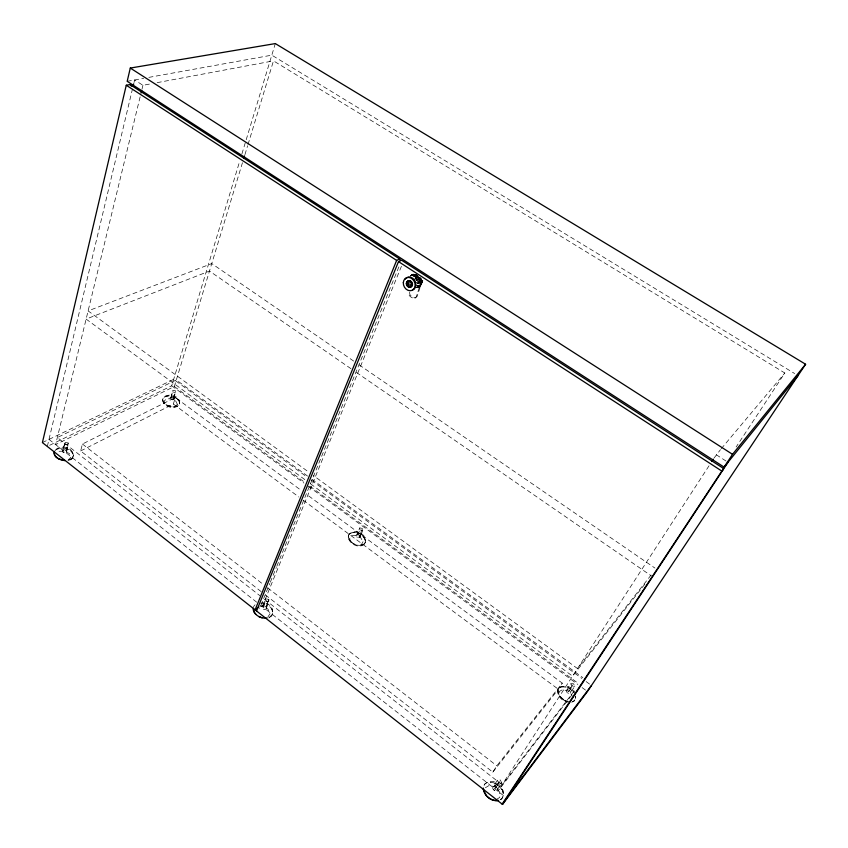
<?xml version="1.0" encoding="UTF-8"?>
<svg xmlns="http://www.w3.org/2000/svg" width="848" height="848" viewBox="0 0 848 848"><rect width="100%" height="100%" fill="white"/><g stroke="black" fill="none" stroke-linecap="round" stroke-linejoin="round"><path stroke-width="0.64" stroke-dasharray="4.24 3.18" d="M500.447 799.706A11.194 7.982 38.5 0 0 503.256 792.975L503.256 790.813L501.497 788.004C503.33 791.703 504.571 797.003 500.521 799.717M268.827 599.419L266.579 604.9L266.378 608.493L267.321 603.076L266.039 608.991L268.816 601.815L268.827 599.419L265.647 598.805L262.933 606.034L264.088 604.931L262.371 606.362M66.769 451.539L68.211 442.985L65.105 442.306L62.498 450.468M263.325 606.797L265.625 601.2L265.647 598.805M173.988 398.857L175.674 390.928L172.918 390.281L171.031 397.33L171.635 395.539L170.172 397.86M162.678 399.853C162.657 408.8 181.991 411.004 179.204 400.192C176.585 395.444 170.31 393.981 165.466 395.984L163.155 398.147L162.678 399.853C164.289 406.256 174.455 409.266 179.182 404.581L179.628 402.864C177.942 396.525 167.925 393.557 163.155 398.147M348.464 535.523C347.765 542.911 358.407 547.872 364.248 543.96L365.35 542.254L364.969 537.303C363.061 533.89 359.382 532.141 355.641 531.59C336.985 533.837 358.63 554.571 365.35 542.254C365.923 534.918 355.45 530.032 349.588 533.837M266.463 607.899L266.579 604.9M413.22 273.989L411.428 275.314M174.052 396.228L173.882 399.26L174.593 394.458L173.543 399.588L175.674 390.928M66.791 448.656L66.589 452.016L67.268 446.769L66.165 452.408L68.211 442.985M171.084 397.341L172.918 390.281M268.805 617.969L272.42 614.291L272.219 608.61C270.321 604.582 266.208 602.79 262.053 602.122M272.42 614.291A10.123 7.166 21.7 0 1 268.572 617.736L270.978 616.358L272.42 614.291C273.628 610.242 270.501 606.564 267.184 604.677M419.802 277.423C422.23 280.465 421.912 286.476 417.651 287.779M417.269 287.695L418.774 287.313C421.604 287.239 422.134 276.501 420.746 284.642L418.022 287.504M414.714 280.2L415.488 276.31L417.036 275.536L416.251 279.416L418.986 282.617L422.505 281.939L423.3 278.049M418.986 282.617L417.449 283.402L420.979 282.723L421.763 278.833M63.197 449.949A2.247 1.452 9.5 0 1 65.752 450.129L66.674 451.03A2.247 1.452 9.5 0 1 65.879 452.546A2.247 1.452 9.5 0 1 63.324 452.355L62.402 451.465A2.247 1.452 9.5 0 1 63.197 449.949L65.105 442.306M47.318 446.44L132.447 89.061M134.005 82.532L134.62 79.956L142.93 85.309L150.679 83.857M140.121 96.863L55.618 444.606L174.328 386.518L242.613 162.233M141.987 89.157L142.93 85.309M261.163 591.618L80.634 450.956L82.436 444.023L175.356 397.5L301.135 490.356M49.682 445.285L171.699 385.819L239.602 161.533M241.903 153.933L275.314 43.587M244.934 154.633L247.627 145.761M248.019 144.499L273.48 60.865L784.824 373.003L736.128 447.023M80.634 450.956L173.352 404.04L175.356 397.5M414.736 280.349L415.753 277.137L416.686 276.671L420.735 278.854L419.357 283.137L418.435 283.603L415.403 281.96M415.997 278.812L416.686 276.671M418.435 283.603L419.813 279.321L420.735 278.854M422.346 280.349L417.195 296.291L414.948 298.231A6.964 5.745 63.6 0 1 408.884 294.924L408.747 292.666M416.485 280.041L417.629 279.458L418.806 276.204M420.375 278.791L417.269 276.978L416.092 280.243L419.198 282.055L420.767 278.589M73.034 456.775L72.546 457.994L73.394 455.768C73.299 448.03 63.589 445.391 57.547 448.285L54.919 450.701A9.773 6.116 11.9 0 1 62.582 447.988C67.087 448.338 72.97 450.595 73.394 455.768L71.423 459.319L67.681 461.015M419.198 282.055L420.735 281.271L421.52 279.098M68.211 460.337L72.674 457.782L73.394 455.779L72.97 453.595L71.433 451.496M260.845 605.44L269.834 583.403M270.332 582.173L276.321 567.492M276.819 566.263L399.588 265.127M401.422 266.314L262.276 606.553L259.403 608.769M362.605 528.505L360.262 533.668L360.093 536.901L361.047 531.95L359.828 537.314L362.774 530.519L362.605 528.505L359.796 527.901L356.923 534.738L358.375 533.445L356.457 535.014M419.166 286.688L421.286 281.896M414.566 286.974L418.774 287.271L420.47 286.444L423.067 280.561L421.371 281.43M575.569 694.014C573.704 690.251 570.715 687.028 566.464 686.043L560.91 686.891L558.97 688.12C555.016 694.003 561.609 701.02 567.344 702.292M357.58 535.194L359.955 529.926L359.796 527.901M571.732 702.314L574.637 700.49L575.591 696.25M412.944 275.918L417.237 276.48L420.057 282.034L417.492 286.847L419.654 285.744L422.209 280.932L420.523 277.603M267.788 617.196L270.067 613.496L267.851 608.97L262.488 606.246L260.315 606.511M265.329 594.872L492.815 772.125L496.843 765.786L562.288 683.138L306.467 494.289M497.331 789.636L501.709 783.011L500.394 779.99L497.384 780.224L493.101 786.891L498.168 783.435L493.653 786.499M492.815 772.125L558.355 689.244L562.288 683.138M497.066 785.153L500.394 779.99M495.285 788.513L498.688 783.245L501.709 783.011M709.013 465.817L497.914 791.205L572.633 693.961M714.058 458.047L720.461 449.673M566.697 690.251L570.874 683.806L573.481 683.711L574.785 686.233L570.524 692.625M570.259 688.661L573.481 683.711M568.881 691.385L572.177 686.329L574.785 686.233M574.266 690.95L502.08 784.792L264.046 598.942M644.851 584.166L572.559 676.153L310.135 483.519M651.105 575.039L577.499 668.542L313.569 475.654M409.478 277.285L411.513 274.837L414.534 274.063L410.75 275.515M721.298 448.666L784.824 373.003M413.813 276.713L416.082 274.763L414.746 276.257M414.948 298.231L416.283 296.768L421.424 280.815L421.286 278.515M410.845 275.642L411.566 274.858M67.988 460.231L70.893 457.369L69.419 453.595L64.448 451.094L58.862 451.316L57.388 452.726M363.41 544.776L364.407 543.812M54.908 450.712L56.742 449.143L62.604 447.977M500.733 799.325L501.889 798.509M487.102 782.503L484.77 784.093L483.455 786.541A11.194 7.982 38.5 0 1 487.091 782.513L493.366 781.506L497.426 783.202L500.924 786.244L503.256 792.965M574.637 700.49L572.707 701.762A9.996 6.371 35.6 0 0 575.527 695.985M496.599 799.367L499.758 797.427L499.663 792.064L495.338 787.092L489.328 785.365L485.088 787.909M420.979 282.723L422.505 281.939M417.237 276.48L417.778 276.204M411.874 275.77L414.047 274.688L416.188 274.975M42.4 442.592L173.66 379.342L307.23 477.212M412.266 274.646L411.683 274.805L416.039 274.996M417.036 285.702L420.831 284.886L420.184 285.522L417.884 275.568L413.082 276.543M412.245 274.794L416.442 274.805M415.488 276.31L417.841 275.844M415.88 287.684L418.361 287.196M157.145 82.648L273.48 60.865M127.189 81.302L143.683 78.323M148.856 77.38L271.816 55.162L794.629 373.544M563.899 700.066A9.996 6.371 35.6 0 0 566.994 701.529L561.164 697.893L558.005 692.583A9.996 6.371 35.6 0 1 560.888 686.891C565.775 685.746 570.863 688.544 573.704 692.445M560.91 686.891L566.57 687.145M418 286.295L420.47 286.444M260.58 602.981L267.184 604.688M415.382 285.161L419.654 285.744M357.178 532.873L354.22 532.427A9.105 5.798 24.5 0 0 351.125 542.042L353.69 543.812M265.625 601.2L268.816 601.815M359.955 529.926L362.774 530.519M64.671 444.235L67.787 444.914M172.738 391.924L175.494 392.571M416.633 275.261L412.891 274.36L417.651 275.685M569.029 701.752L563.655 700.141L559.616 695.879L559.288 691.48L562.828 689.53L568.16 691.131L572.188 695.349M415.605 274.434L417.725 275.165M65.921 448.507L68.985 449.726M167.045 405.196L172.801 406.828A8.713 5.099 16.4 0 0 179.182 404.581M568.478 689.965L569.803 690.791A2.3 1.537 35.9 0 1 570.428 692.89A2.3 1.537 35.9 0 1 568.499 693.388L567.164 692.562A2.3 1.537 35.9 0 1 566.538 690.473A2.3 1.537 35.9 0 1 568.467 689.965L569.188 690.304M567.789 693.06L568.499 693.388M495.168 786.488L496.642 787.432A2.576 1.908 39.1 0 1 497.214 789.954A2.576 1.908 39.1 0 1 494.946 790.633L493.483 789.679A2.576 1.908 39.3 0 1 492.911 787.167A2.576 1.908 39.3 0 1 495.168 786.488L496.642 787.432M494.946 790.633L493.483 789.679M415.753 277.137L419.813 279.321M417.343 282.045L419.357 283.137M417.629 279.458L420.735 281.271M716.221 454.719L727.987 462.298M173.511 397.977L172.992 397.627A2.003 1.219 14.3 0 0 170.745 397.415A2.003 1.219 14.3 0 0 170.183 398.719L171.063 399.503A2.003 1.219 14.3 0 0 173.31 399.705A2.003 1.219 14.3 0 0 173.861 398.412L173.511 397.977L173.861 398.412M358.905 534.982L359.912 535.872A2.099 1.399 23 0 1 359.616 537.462A2.099 1.399 23 0 1 357.379 537.346L356.361 536.455A2.099 1.399 23 0 1 356.658 534.855A2.099 1.399 23 0 1 358.895 534.971L359.488 535.374M356.785 536.943L357.379 537.346M353.658 361.078L211.756 263.59L88.107 310.887L308.227 471.753M359.117 364.831L654.921 568.054M175.25 397.574L177.539 399.143L179.628 402.864M350.966 368.679L209.477 271.063L86.114 319.081L305.874 480.392M356.404 372.431L651.349 575.898M65.762 450.14L66.674 451.03M63.324 452.355L62.402 451.465M307.559 476.078L176.32 379.968L57.335 437.536L259.87 595.678M311.82 479.205L582.82 677.658M311.502 480.339L581.855 678.442M586.127 681.569L590.399 684.707M174.328 386.518L304.527 482.205M309.859 486.127L578.802 683.774M171.699 385.819L303.881 483.021M308.153 486.158L577.848 684.474M582.12 687.601L587.452 691.523M173.352 404.04L298.846 497.002M303.107 500.161L558.355 689.244M82.436 444.023L262.424 583.774M267.661 587.844L496.843 765.786M48.983 439.412L256.69 602.175M260.633 605.271L504.74 796.558M569.623 688.587L572.347 690.728M563.899 700.066L559.108 695.286L557.952 690.092M362.626 535.777L365.424 540.155M418.255 276.607L420.682 280.317L419.007 277.466M419.41 277.709L421.403 281.335L420.131 277.625M570.874 683.806L572.177 686.329M497.384 780.224L498.688 783.245M420.173 277.932L421.191 280.773M271.858 609.14L272.727 611.779M409.669 292.178L409.817 294.447A6.954 5.745 63.6 0 0 415.859 297.743M575.569 697.236L575.612 698.487M365.35 542.254A9.105 5.798 24.5 0 1 359.626 545.412M253.594 606.861A10.123 7.166 21.7 0 1 255.068 604.815M164.745 403.606A8.713 5.099 16.4 0 1 169.547 395.952M72.674 457.782A9.773 6.116 11.9 0 1 69.165 460.093M363.029 541.692L361.333 544.755L356.658 545.2L351.75 542.741L349.514 538.851L351.252 535.809L355.906 535.395L360.782 537.823L363.029 541.692M177.37 404.316L175.112 406.711L170.268 406.817L165.699 404.549L164.088 401.252L166.388 398.867L171.201 398.783L175.737 401.03L177.37 404.316M493.6 782.566L490.165 781.983L497.023 784.199L502.143 789.732L497.023 784.199L493.61 782.566M265.827 606.712L265.191 606.256A2.332 1.707 19.8 0 0 262.626 606.172A2.332 1.707 19.8 0 0 262.127 608.08L263.209 609.108A2.332 1.707 19.6 0 0 265.774 609.182A2.332 1.707 19.6 0 0 266.272 607.285L265.827 606.712M421.244 280.328L421.382 281.197L421.244 280.328"/><path stroke-width="1.27" d="M498.02 800.417C491.034 801.551 483.286 795.212 483.381 788.068M267.025 617.991C261.099 619.104 252.958 614.736 253.425 608.101M400.616 260.633L399.673 258.99L129.988 84.556L126.267 85.235L42.4 442.592L502.525 804.413L587.452 691.523L805.6 364.248L275.314 43.587L130.295 68.063L127.189 81.302L724.097 467.121L798.021 375.611M133.083 86.401L133.698 83.825M141.054 93.015L141.68 90.439M243.768 158.428L244.542 155.894M54.145 452.705A9.773 6.116 12 0 0 56.063 457.03L58.544 458.821L65.01 460.581C60.473 460.241 54.495 457.952 54.145 452.715L54.526 451.708M723.015 469.845L723.556 468.488L401.517 260.188L398.496 261.597L256.531 610.984M399.673 258.99L396.641 260.4L255.1 609.86L258.937 606.914M407.687 284.96L409.118 281.515L411.407 283.009L409.966 286.454L407.687 284.96L409.531 284.027M711.896 461.376L713.338 459.16M723.556 468.488L502.133 804.137L591.469 685.491M724.097 467.121L732.524 454.316L805.6 364.248M502.525 804.413L727.987 462.298M258.788 616.538L262.085 617.832M130.295 68.063L732.524 454.316M126.267 85.235L396.641 260.4M398.496 261.597L721.595 470.916M129.988 84.556L131.376 86.157M483.318 789.573L486.551 795.933L489.54 798.466A11.194 7.982 38.5 0 0 498.613 800.448M256.001 614.514A10.123 7.166 21.8 0 1 253.255 609.341M412.287 283.158A3.381 2.788 64.2 0 1 410.167 287.154A3.381 2.788 64.2 0 1 406.68 283.486A3.381 2.788 64.2 0 1 410.008 280.762M410.739 281.112A3.381 2.788 64.2 0 1 411.916 282.352M409.817 286.878A3.371 2.788 64.2 0 1 407.241 282.193M405.068 279.225A6.879 5.671 64.2 0 1 414.449 280.063A6.879 5.671 64.2 0 1 412.637 290.027M406.319 283.391A3.381 2.788 64.2 0 0 410.506 287.196A3.381 2.788 64.2 0 0 410.824 281.663A3.381 2.788 64.2 0 0 406.319 283.391M403.319 282.649A6.879 5.671 64.2 0 0 411.852 290.429A6.879 5.671 64.2 0 0 412.52 279.14A6.879 5.671 64.2 0 0 403.319 282.649"/></g></svg>
